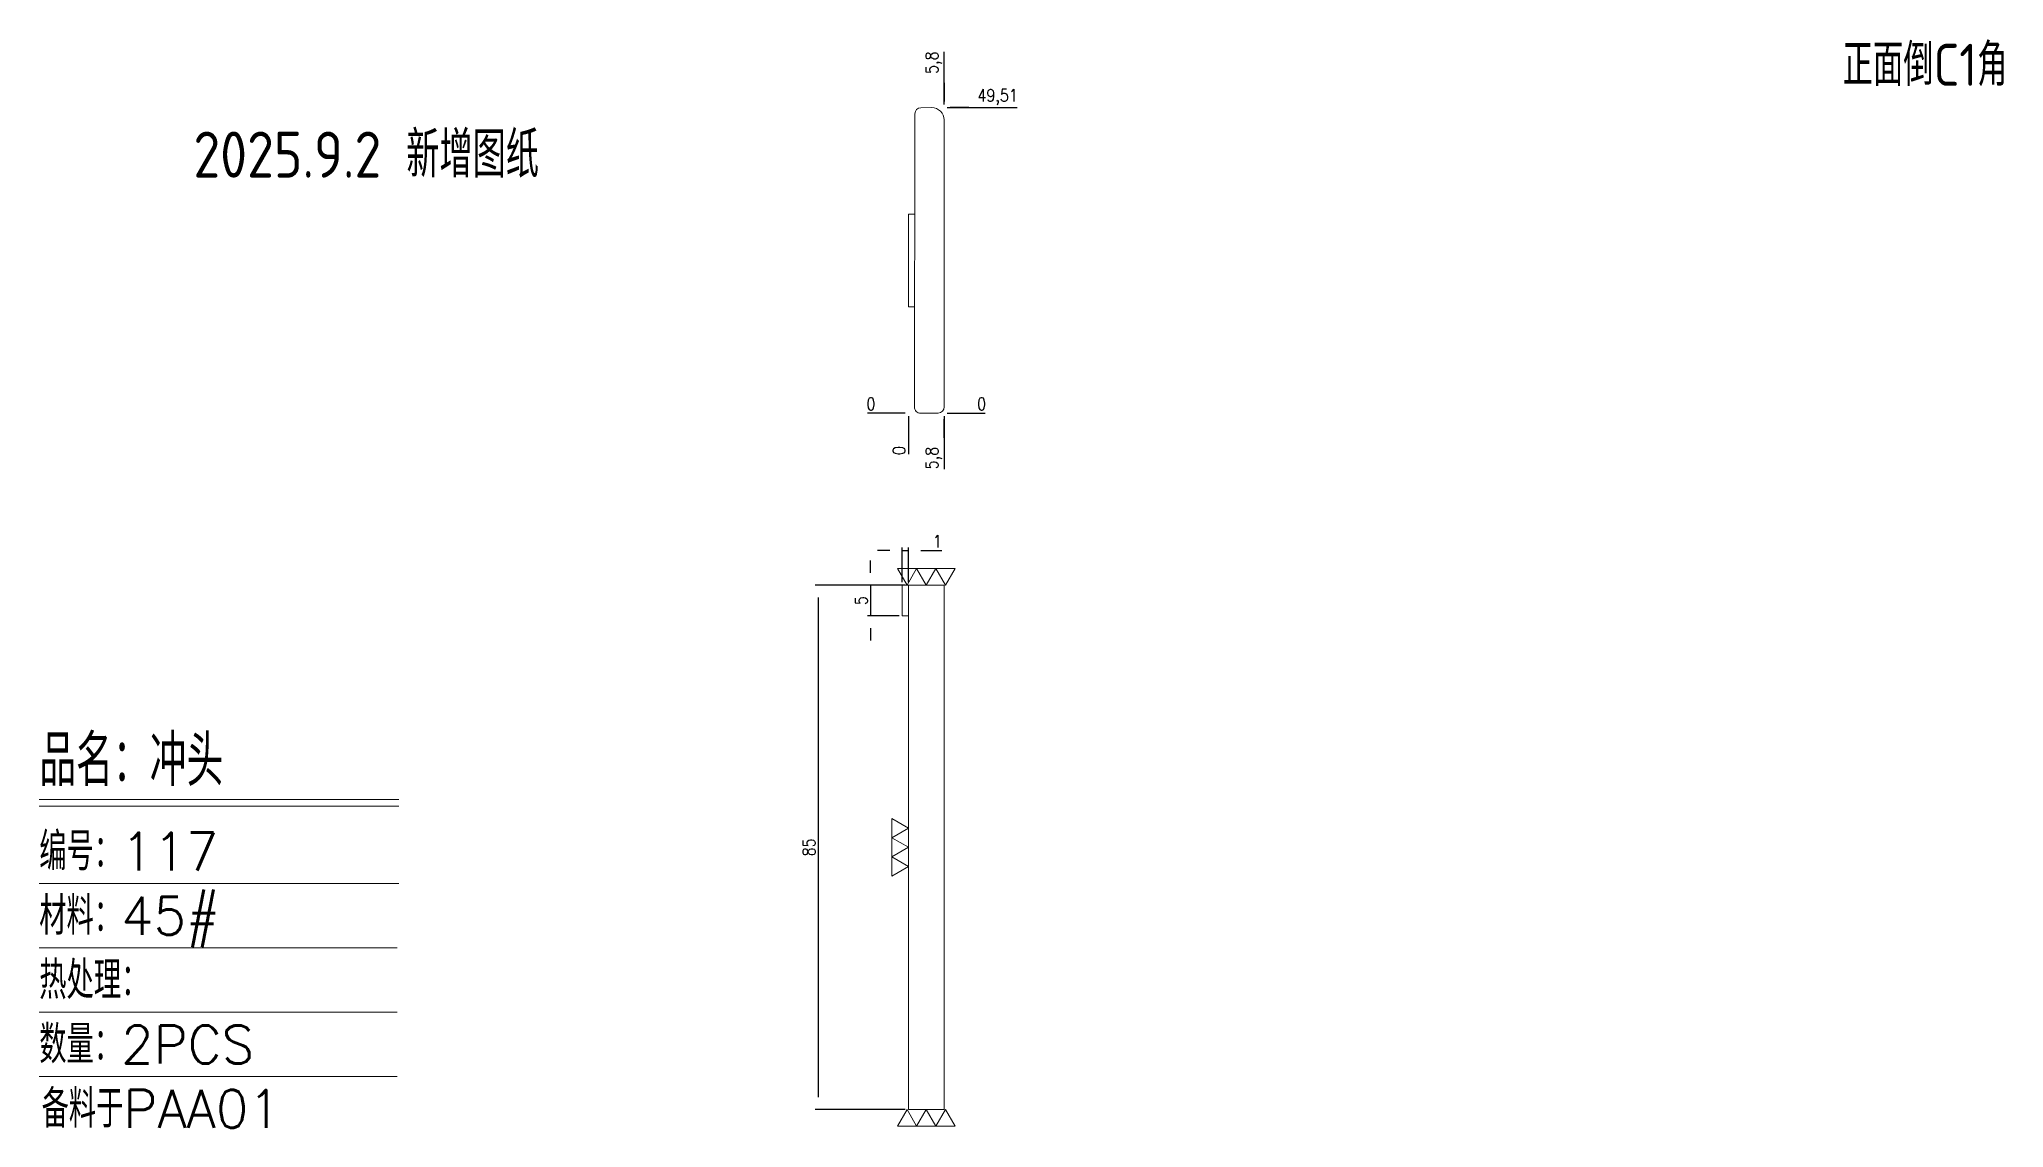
# Model space of a CAD drawing. Header units: millimetres. Extents: x 99611 to 99929, y 12038 to 12215.
import ezdxf
from ezdxf.enums import TextEntityAlignment as Align

# ---------------------------------------------------------------- set-up
doc = ezdxf.new("R2010")
doc.units = ezdxf.units.MM
doc.linetypes.add('HIDDEN', pattern=[0])
for name, color, linetype in [('DIM', 4, 'Continuous'), ('PH', 255, 'Continuous'), ('PUNCH', 2, 'Continuous'), ('TEXT', 4, 'Continuous')]:
    doc.layers.add(name, color=color, linetype=linetype)
doc.styles.add('chinesef_fs', font='simplex.shx', dxfattribs={"bigfont": 'gbcbig.shx'})
doc.styles.add('gbenor', font='gbenor.shx', dxfattribs={"bigfont": 'gbcbig.shx'})
doc.styles.get("Standard").update_dxf_attribs({"font": 'txt.shx', "width": 0.85, "bigfont": 'ctxt.shx'})
doc.dimstyles.new('T-2-WX', dxfattribs={"dimtxt": 2, "dimasz": 2, "dimexe": 0.5, "dimexo": 0.5, "dimgap": 0.5, "dimtad": 1, "dimtxsty": 'Standard', "dimblk": 'OPEN30', "dimcen": 0, "dimazin": 3, "dimtfac": 1, "dimtmove": 0, "dimatfit": 3, "dimldrblk": 'OPEN30', "dimlwd": -1, "dimlwe": -1})

# ---------------------------------------------------------------- blocks, each defined once
blk = doc.blocks.new('*D7579')
at = {"layer": 'Defpoints', "color": 0}
for p in [(99751.43, 12126.25), (99736.84, 12041.25), (99751.43, 12041.25)]:
    blk.add_point(p, dxfattribs=at)
at = {"layer": 'DIM', "color": 0}
for p, q in [((99750.93, 12126.25), (99736.34, 12126.25)), ((99736.84, 12124.25), (99736.84, 12043.25)), ((99750.93, 12041.25), (99736.34, 12041.25))]:
    blk.add_line(p, q, dxfattribs=at)
at = {"layer": 'DIM', "color": 0, "lineweight": 5, "insert": (99735.34, 12083.75), "char_height": 2, "attachment_point": 5, "rotation": 90}
blk.add_mtext('85', dxfattribs=at)
blk = doc.blocks.new('_Open30')
blk = doc.blocks.new('*D7580')
at = {"layer": 'Defpoints', "color": 0}
for p in [(99750.43, 12126.25), (99745.29, 12121.25), (99750.43, 12121.25)]:
    blk.add_point(p, dxfattribs=at)
at = {"layer": 'DIM', "color": 0}
for p, q in [((99745.29, 12128.25), (99745.29, 12130.25)), ((99749.93, 12126.25), (99744.79, 12126.25)), ((99745.29, 12126.25), (99745.29, 12121.25)), ((99749.93, 12121.25), (99744.79, 12121.25)), ((99745.29, 12119.25), (99745.29, 12117.25))]:
    blk.add_line(p, q, dxfattribs=at)
at = {"layer": 'DIM', "color": 0, "lineweight": 5, "insert": (99743.79, 12123.75), "char_height": 2, "attachment_point": 5, "rotation": 90}
blk.add_mtext('5', dxfattribs=at)
blk = doc.blocks.new('*D7581')
at = {"layer": 'Defpoints', "color": 0}
for p in [(99751.43, 12131.86), (99750.43, 12126.25), (99751.43, 12126.25)]:
    blk.add_point(p, dxfattribs=at)
at = {"layer": 'DIM', "color": 0}
for p, q in [((99748.43, 12131.86), (99746.43, 12131.86)), ((99750.43, 12126.75), (99750.43, 12132.36)), ((99750.43, 12131.86), (99751.43, 12131.86)), ((99751.43, 12126.75), (99751.43, 12132.36)), ((99753.43, 12131.86), (99756.84, 12131.86))]:
    blk.add_line(p, q, dxfattribs=at)
at = {"layer": 'DIM', "color": 0, "lineweight": 5, "insert": (99756.14, 12133.36), "char_height": 2, "attachment_point": 5}
blk.add_mtext('1', dxfattribs=at)
blk = doc.blocks.new('*D7582')
at = {"layer": 'Defpoints', "color": 0}
for p in [(99751.43, 12154.12), (99757.23, 12154.12), (99762.23, 12154.12)]:
    blk.add_point(p, dxfattribs=at)
at = {"layer": 'DIM', "color": 0}
blk.add_line((99757.73, 12154.12), (99763.87, 12154.12), dxfattribs=at)
at = {"layer": 'DIM', "color": 0, "lineweight": 5, "insert": (99763.3, 12155.62), "char_height": 2, "attachment_point": 5}
blk.add_mtext('0', dxfattribs=at)
blk = doc.blocks.new('*D7583')
at = {"layer": 'Defpoints', "color": 0}
for p in [(99757.23, 12203.64), (99762.23, 12203.64), (99751.43, 12154.12)]:
    blk.add_point(p, dxfattribs=at)
at = {"layer": 'DIM', "color": 0}
for p, q in [((99757.73, 12203.64), (99761.23, 12203.64)), ((99761.23, 12203.64), (99758.23, 12203.64)), ((99758.23, 12203.64), (99769.05, 12203.64))]:
    blk.add_line(p, q, dxfattribs=at)
at = {"layer": 'DIM', "color": 0, "lineweight": 5, "insert": (99765.89, 12205.33), "char_height": 2, "attachment_point": 5}
blk.add_mtext('49,51', dxfattribs=at)
blk = doc.blocks.new('*D7584')
at = {"layer": 'Defpoints', "color": 0}
for p in [(99746.43, 12154.12), (99751.43, 12154.12), (99751.43, 12154.12)]:
    blk.add_point(p, dxfattribs=at)
at = {"layer": 'DIM', "color": 0}
blk.add_line((99750.93, 12154.12), (99744.8, 12154.12), dxfattribs=at)
at = {"layer": 'DIM', "color": 0, "lineweight": 5, "insert": (99745.37, 12155.62), "char_height": 2, "attachment_point": 5}
blk.add_mtext('0', dxfattribs=at)
blk = doc.blocks.new('*D7585')
at = {"layer": 'Defpoints', "color": 0}
for p in [(99751.43, 12154.12), (99757.23, 12154.12), (99757.23, 12149.12)]:
    blk.add_point(p, dxfattribs=at)
at = {"layer": 'DIM', "color": 0}
for p, q in [((99757.23, 12153.62), (99757.23, 12150.12)), ((99757.23, 12150.12), (99757.23, 12153.12)), ((99757.23, 12153.12), (99757.23, 12145.06))]:
    blk.add_line(p, q, dxfattribs=at)
at = {"layer": 'DIM', "color": 0, "lineweight": 5, "insert": (99755.54, 12146.84), "char_height": 2, "attachment_point": 5, "rotation": 90}
blk.add_mtext('5,8', dxfattribs=at)
blk = doc.blocks.new('*D7586')
at = {"layer": 'Defpoints', "color": 0}
for p in [(99751.43, 12154.12), (99751.43, 12154.12), (99751.43, 12149.12)]:
    blk.add_point(p, dxfattribs=at)
at = {"layer": 'DIM', "color": 0}
blk.add_line((99751.43, 12153.62), (99751.43, 12147.49), dxfattribs=at)
at = {"layer": 'DIM', "color": 0, "lineweight": 5, "insert": (99749.93, 12148.06), "char_height": 2, "attachment_point": 5, "rotation": 90}
blk.add_mtext('0', dxfattribs=at)
blk = doc.blocks.new('*D7587')
at = {"layer": 'Defpoints', "color": 0}
for p in [(99757.23, 12208.64), (99757.23, 12203.64), (99751.43, 12154.12)]:
    blk.add_point(p, dxfattribs=at)
at = {"layer": 'DIM', "color": 0}
for p, q in [((99757.23, 12204.64), (99757.23, 12212.7)), ((99757.23, 12204.14), (99757.23, 12207.64)), ((99757.23, 12207.64), (99757.23, 12204.64))]:
    blk.add_line(p, q, dxfattribs=at)
at = {"layer": 'DIM', "color": 0, "lineweight": 5, "insert": (99755.54, 12210.92), "char_height": 2, "attachment_point": 5, "rotation": 90}
blk.add_mtext('5,8', dxfattribs=at)

msp = doc.modelspace()

# ---------------------------------------------------------------- linework, layer by layer
at = {"layer": 'DIM', "color": 4, "linetype": 'Continuous', "lineweight": 5}
for p, q in [((99610.613, 12091.521), (99668.861, 12091.521)), ((99610.613, 12090.447), (99668.861, 12090.447)), ((99610.613, 12077.872), (99668.861, 12077.872)), ((99610.613, 12067.443), (99668.608, 12067.443)), ((99610.613, 12057.015), (99668.608, 12057.015)), ((99610.613, 12046.586), (99668.608, 12046.586))]:
    msp.add_line(p, q, dxfattribs=at)
at = {"layer": 'PUNCH', "linetype": 'HIDDEN', "lineweight": 5}
msp.add_line((99752.457, 12186.375), (99752.434, 12171.375), dxfattribs=at)
at = {"layer": 'PUNCH', "lineweight": 5}
msp.add_lwpolyline([(99752.457, 12186.375), (99751.457, 12186.377), (99751.434, 12171.377), (99752.434, 12171.375), (99752.409, 12155.125, 0.4165906), (99753.416, 12154.123), (99756.24, 12154.142, 0.4122916), (99757.233, 12155.142), (99757.233, 12201.636, 0.4161382), (99755.22, 12203.636), (99753.476, 12203.625, 0.4118405), (99752.482, 12202.626)], format="xyb", close=True, dxfattribs=at)
at = {"layer": 'TEXT', "lineweight": 5}
for points in [[(99759.01, 12128.955), (99757.451, 12126.255), (99755.893, 12128.955), (99754.334, 12126.255), (99752.775, 12128.955), (99751.216, 12126.255), (99749.657, 12128.955), (99759.01, 12128.955)], [(99748.734, 12088.431), (99751.434, 12086.873), (99748.734, 12085.314), (99751.434, 12083.755), (99748.734, 12082.196), (99751.434, 12080.637), (99748.734, 12079.078), (99748.734, 12088.431)], [(99749.657, 12038.555), (99751.216, 12041.255), (99752.775, 12038.555), (99754.334, 12041.255), (99755.893, 12038.555), (99757.451, 12041.255), (99759.01, 12038.555), (99749.657, 12038.555)]]:
    msp.add_lwpolyline(points, close=True, dxfattribs=at)
at = {"layer": 'TEXT', "color": 2, "lineweight": 5}
for points in [[(99750.434, 12121.255), (99750.434, 12126.255), (99751.434, 12126.255), (99751.434, 12121.255)], [(99751.434, 12126.255), (99757.233, 12126.255), (99757.233, 12041.255), (99751.434, 12041.255)]]:
    msp.add_lwpolyline(points, close=True, dxfattribs=at)

# ---------------------------------------------------------------- texts
at = {"layer": 'DIM', "color": 3, "linetype": 'Continuous', "lineweight": 5, "style": 'chinesef_fs'}
for s, height, p in [('品名：冲头', 8.2814, (99610.613, 12093.668)), ('编号：117', 6.1344, (99610.613, 12080.019)), ('材料：45#', 6.1344, (99610.613, 12069.59)), ('热处理： ', 6.1344, (99610.613, 12059.162)), ('数量：2PCS', 6.1344, (99610.613, 12048.733)), ('备料于PAA01', 6.1344, (99610.986, 12038.305))]:
    msp.add_text(s, height=height, dxfattribs=at).set_placement(p)
at = {"layer": 'PH', "color": 6, "linetype": 'Continuous', "lineweight": 5, "style": 'gbenor'}
msp.add_text('2025.9.2 新增图纸', height=7.46496, dxfattribs=at).set_placement((99663.577, 12196.423), align=Align.MIDDLE)
at = {"layer": 'TEXT', "color": 4, "lineweight": 5, "style": 'gbenor'}
msp.add_text('正面倒C1角', height=6.8134, dxfattribs=at).set_placement((99902.827, 12207.171))

# ---------------------------------------------------------------- dimensions: what is measured, and where the dimension line sits
at = {"layer": 'DIM', "lineweight": 5}
for feature_location, offset, dtype, origin, picture, middle in [((99757.233, 12203.636), (0, 5), 1, (99751.434, 12154.123), '*D7587', (99755.543, 12210.917)), ((99757.233, 12203.636), (5, 0), 0, (99751.434, 12154.123), '*D7583', (99765.89, 12205.327)), ((99751.434068105, 12154.123169122), (-5, 0), 0, (99751.434068105, 12154.123169122), '*D7584', (99745.367401438, 12155.623169122)), ((99757.233333911, 12154.123169122), (5, 0), 0, (99751.434068105, 12154.123169122), '*D7582', (99763.300000577, 12155.623169122)), ((99751.434068105, 12154.123169122), (0, -5), 1, (99751.434068105, 12154.123169122), '*D7586', (99749.934068105, 12148.056502455)), ((99757.233, 12154.123), (0, -5), 1, (99751.434, 12154.123), '*D7585', (99755.543, 12146.842))]:
    dim = msp.add_ordinate_dim(feature_location=feature_location, offset=offset, dtype=dtype, origin=origin, dimstyle='T-2-WX', dxfattribs=at)
    dim.commit()
    dim.dimension.update_dxf_attribs({"geometry": picture, "text_midpoint": middle})
dim = msp.add_linear_dim(base=(99751.434, 12131.863), p1=(99750.434, 12126.255), p2=(99751.434, 12126.255), dimstyle='T-2-WX', dxfattribs=at)
dim.commit()
dim.dimension.update_dxf_attribs({"geometry": '*D7581', "text_midpoint": (99756.136, 12133.363)})
dim = msp.add_linear_dim(base=(99745.292, 12121.255), p1=(99750.434, 12126.255), p2=(99750.434, 12121.255), angle=90, dimstyle='T-2-WX', dxfattribs=at)
dim.commit()
dim.dimension.update_dxf_attribs({"geometry": '*D7580', "text_midpoint": (99743.792, 12123.755)})
at = {"layer": 'DIM', "color": 2, "lineweight": 5}
dim = msp.add_linear_dim(base=(99736.84, 12041.255), p1=(99751.434, 12126.255), p2=(99751.434, 12041.255), angle=90, dimstyle='T-2-WX', dxfattribs=at)
dim.commit()
dim.dimension.update_dxf_attribs({"geometry": '*D7579', "text_midpoint": (99736.84, 12083.755), "dimtype": 160})

doc.saveas('drawing.dxf')
